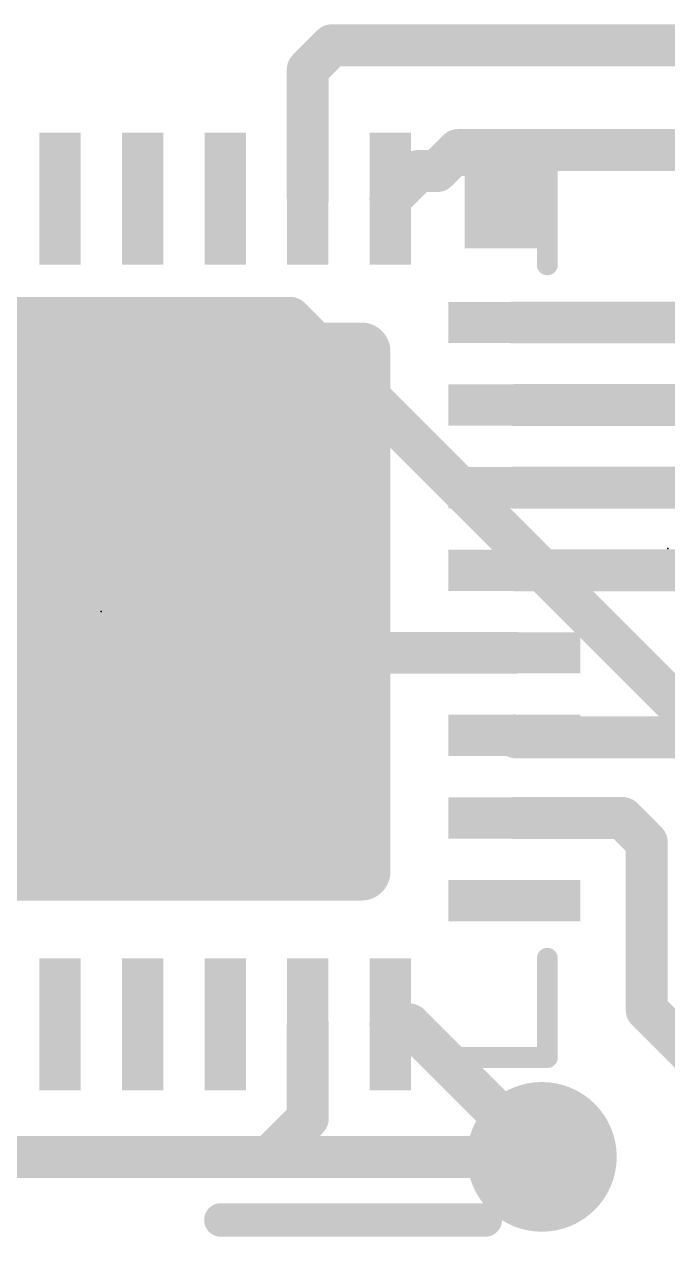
# Model space of a CAD drawing. Extents: x -4.3 to 29.3, y -0.2 to 17.1.
# Drawn here: x 13 to 16.89, y 3.96 to 11.3 of the extents above; entities that cross this region are included whole.
import ezdxf

# ---------------------------------------------------------------- set-up
doc = ezdxf.new("R2010")
doc.units = 0
for name, color, linetype in [('1', 12, 'CONTINUOUS'), ('16', 5, 'CONTINUOUS'), ('18', 3, 'CONTINUOUS'), ('21', 40, 'CONTINUOUS'), ('23', 53, 'CONTINUOUS')]:
    doc.layers.add(name, color=color, linetype=linetype)

# ---------------------------------------------------------------- blocks, each defined once
blk = doc.blocks.new('RECT')
blk.add_solid([(-0.5, -0.5), (0.5, -0.5), (-0.5, 0.5), (0.5, 0.5)])
blk = doc.blocks.new('RECT560000X560000R10')
at = {"const_width": 0.175}
blk.add_lwpolyline([(1.6625, -1.575), (1.6625, 1.575, 0.4142), (1.575, 1.6625), (-1.575, 1.6625, 0.4142), (-1.6625, 1.575), (-1.6625, -1.575, 0.4142), (-1.575, -1.6625), (1.575, -1.6625, 0.4142)], format="xyb", close=True, dxfattribs=at)
blk.add_solid([(-1.6004, -1.6004), (1.6004, -1.6004), (-1.6004, 1.6004), (1.6004, 1.6004)])
blk = doc.blocks.new('ROUNDV')
at = {"const_width": 0.5}
blk.add_lwpolyline([(0, -0.25, 1), (0, 0.25, 1), (0, -0.25)], format="xyb", dxfattribs=at)

msp = doc.modelspace()

# ---------------------------------------------------------------- linework, layer by layer
at = {"layer": '1', "const_width": 0.254}
for points in [[(14.712, 11.029), (14.859, 11.176)], [(14.859, 11.176), (25.908, 11.176)], [(14.712, 10.247), (14.712, 11.029)], [(15.494, 10.414), (15.621, 10.541)], [(15.621, 10.541), (23.114, 10.541)], [(15.212, 10.247), (15.379, 10.414)], [(15.379, 10.414), (15.494, 10.414)], [(15.962, 9.497), (18.316, 9.497)], [(12.212, 8.997), (13.462, 7.747)], [(15.962, 8.997), (17.546, 8.997)], [(15.962, 8.497), (17.284, 8.497)], [(15.962, 7.997), (17.022, 7.997)], [(13.712, 7.497), (13.462, 7.747)], [(15.962, 7.497), (13.712, 7.497)], [(15.974, 6.985), (15.962, 6.997)], [(17.018, 6.985), (15.974, 6.985)], [(17.018, 6.985), (17.272, 6.731)], [(15.962, 6.497), (16.617, 6.497)], [(16.617, 6.497), (16.764, 6.35)], [(16.764, 6.35), (16.764, 5.334)], [(16.764, 5.334), (17.272, 4.826)], [(14.712, 4.679), (14.712, 5.247)], [(15.327, 5.247), (15.212, 5.247)], [(16.129, 4.445), (15.327, 5.247)], [(14.478, 4.445), (14.712, 4.679)], [(10.668, 4.445), (14.478, 4.445)]]:
    msp.add_lwpolyline(points, dxfattribs=at)
at = {"layer": '1', "const_width": 0.127}
for points in [[(14.859, 11.2395, 1), (14.859, 11.1125)], [(14.9039, 11.1311, 1), (14.8141, 11.2209)], [(14.7755, 11.029, 1), (14.6485, 11.029)], [(14.6671, 11.0739, 1), (14.7569, 10.9841)], [(15.621, 10.6045, 1), (15.621, 10.4775)], [(15.6659, 10.4961, 1), (15.5761, 10.5859)], [(15.379, 10.4775, 1), (15.379, 10.3505)], [(15.4239, 10.3691, 1), (15.3341, 10.4589)], [(15.4491, 10.4589, 1), (15.5389, 10.3691)], [(15.494, 10.3505, 1), (15.494, 10.4775)], [(15.1671, 10.2919, 1), (15.2569, 10.2021)], [(14.6485, 10.247, 1), (14.7755, 10.247)], [(15.962, 9.5605, 1), (15.962, 9.4335)], [(15.962, 9.0605, 1), (15.962, 8.9335)], [(15.962, 8.5605, 1), (15.962, 8.4335)], [(15.962, 8.0605, 1), (15.962, 7.9335)], [(13.5069, 7.7919, 1), (13.4171, 7.7021)], [(13.4171, 7.7021, 1), (13.5069, 7.7919)], [(13.712, 7.5605, 1), (13.712, 7.4335)], [(13.6671, 7.4521, 1), (13.7569, 7.5419)], [(15.962, 7.4335, 1), (15.962, 7.5605)], [(16.0069, 7.0419, 1), (15.9171, 6.9521)], [(15.974, 7.0485, 1), (15.974, 6.9215)], [(15.9291, 6.9401, 1), (16.0189, 7.0299)], [(15.962, 6.5605, 1), (15.962, 6.4335)], [(16.6619, 6.5419, 1), (16.5721, 6.4521)], [(16.617, 6.4335, 1), (16.617, 6.5605)], [(16.8275, 6.35, 1), (16.7005, 6.35)], [(16.7191, 6.3051, 1), (16.8089, 6.3949)], [(16.8089, 5.3789, 1), (16.7191, 5.2891)], [(14.7755, 5.247, 1), (14.6485, 5.247)], [(15.212, 5.3105, 1), (15.212, 5.1835)], [(15.3719, 5.2919, 1), (15.2821, 5.2021)], [(15.327, 5.1835, 1), (15.327, 5.3105)], [(16.7005, 5.334, 1), (16.8275, 5.334)], [(14.7569, 4.6341, 1), (14.6671, 4.7239)], [(14.6485, 4.679, 1), (14.7755, 4.679)], [(14.4331, 4.4899, 1), (14.5229, 4.4001)], [(14.478, 4.3815, 1), (14.478, 4.5085)], [(16.0841, 4.4001, 1), (16.1739, 4.4899)]]:
    msp.add_lwpolyline(points, format="xyb", dxfattribs=at)
at = {"layer": '16', "const_width": 0.254}
for points in [[(9.652, 9.525), (14.605, 9.525)], [(14.605, 9.525), (18.669, 5.461)], [(12.192, 4.445), (16.129, 4.445)]]:
    msp.add_lwpolyline(points, dxfattribs=at)
at = {"layer": '16', "const_width": 0.127}
for points in [[(14.6499, 9.5699, 1), (14.5601, 9.4801)], [(14.605, 9.4615, 1), (14.605, 9.5885)], [(16.129, 4.3815, 1), (16.129, 4.5085)]]:
    msp.add_lwpolyline(points, format="xyb", dxfattribs=at)
at = {"layer": '21'}
for points, const_width in [([(15.562, 10.4788, 1), (15.562, 10.4153)], 0.0635), ([(16.1937, 10.447, 1), (16.1303, 10.447)], 0.0635), ([(16.162, 10.4153, 1), (16.162, 10.4788)], 0.0635), ([(16.1303, 9.847, 1), (16.1937, 9.847)], 0.0635), ([(16.1937, 5.647, 1), (16.1303, 5.647)], 0.0635), ([(15.562, 5.0788, 1), (15.562, 5.0153)], 0.0635), ([(16.1303, 5.047, 1), (16.1937, 5.047)], 0.0635), ([(16.162, 5.0153, 1), (16.162, 5.0788)], 0.0635), ([(14.186, 4.1138, 1), (14.186, 4.0122)], 0.1016), ([(15.786, 4.0122, 1), (15.786, 4.1138)], 0.1016)]:
    msp.add_lwpolyline(points, format="xyb", dxfattribs=dict(at, const_width=const_width))
for points, const_width in [([(16.162, 10.447), (15.562, 10.447)], 0.127), ([(16.162, 9.847), (16.162, 10.447)], 0.127), ([(16.162, 5.647), (16.162, 5.047)], 0.127), ([(16.162, 5.047), (15.562, 5.047)], 0.127), ([(15.786, 4.063), (14.186, 4.063)], 0.2032)]:
    msp.add_lwpolyline(points, dxfattribs=dict(at, const_width=const_width))
at = {"layer": '23'}
for p in [(16.891, 8.128), (13.462, 7.747)]:
    msp.add_point(p, dxfattribs=at)

# ---------------------------------------------------------------- block references
at = {"layer": '1', "xscale": 0.25, "yscale": 0.8}
for p in [(13.212, 10.247), (13.712, 10.247), (14.212, 10.247), (14.712, 10.247), (15.212, 10.247)]:
    msp.add_blockref('RECT', p, dxfattribs=at)
for p, rotation in [((15.962, 9.497), 270), ((15.962, 8.997), 270), ((15.962, 8.497), 270), ((15.962, 7.997), 270), ((15.962, 7.497), 270), ((15.962, 6.997), 270), ((15.962, 6.497), 270), ((15.962, 5.997), 270), ((13.212, 5.247), 180), ((13.712, 5.247), 180), ((14.212, 5.247), 180), ((14.712, 5.247), 180), ((15.212, 5.247), 180)]:
    msp.add_blockref('RECT', p, dxfattribs=dict(at, rotation=rotation))
at = {"layer": '1', "rotation": 270}
msp.add_blockref('RECT560000X560000R10', (13.462, 7.747), dxfattribs=at)
at = {"layer": '18', "xscale": 0.9064, "yscale": 0.9064}
for p in [(13.462, 7.747), (13.462, 7.747), (16.129, 4.445), (16.129, 4.445)]:
    msp.add_blockref('ROUNDV', p, dxfattribs=at)
at = {"layer": '21', "xscale": 0.5, "yscale": 0.5, "rotation": 270}
msp.add_blockref('RECT', (15.912, 10.197), dxfattribs=at)

doc.saveas('drawing.dxf')
